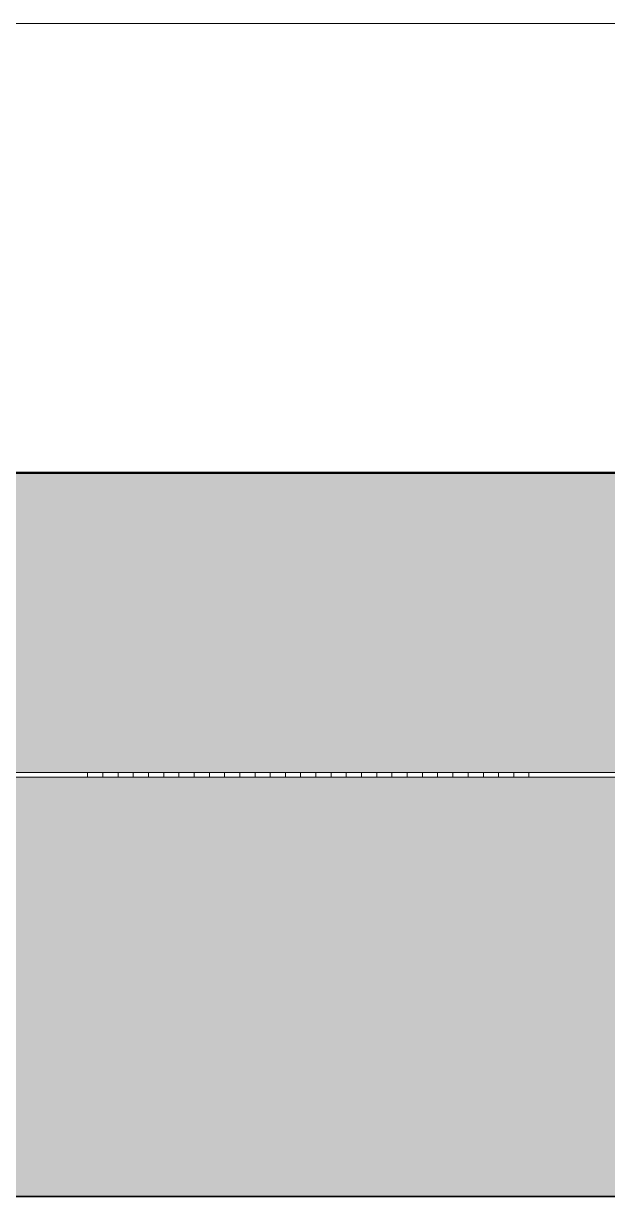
# Model space of a CAD drawing. Header units: millimetres. Extents: x 180139 to 245212, y -4005 to 9345.
# Drawn here: x 220980 to 221369, y -1233 to -450 of the extents above; entities that cross this region are included whole.
import ezdxf

# ---------------------------------------------------------------- set-up
doc = ezdxf.new("R2010")
doc.units = ezdxf.units.MM
for name, pattern in [('IMPORT-DASHDOT', [11.176, 8.128, -1.524, 0, -1.524]), ('IMPORT-DASHED _2_', [9.652, 8.128, -1.524]), ('IMPORT-DĚLICÍ2 _2_', [15.875, 6.35, -3.175, 0, -3.175, 0, -3.175]), ('IMPORT-KAN_dest_PLNA', [31, 7, -6.5, 0, -6.5, 11, 0]), ('IMPORT-KANVBRDO', [20, 7, -6.5, 0, -6.5]), ('IMPORT-PHANTOM2', [14.732, 8.128, -1.524, 1.016, -1.524, 1.016, -1.524]), ('IMPORT-ČÁRKOVANÁ2 _2_', [9.525, 6.35, -3.175])]:
    doc.linetypes.add(name, pattern=pattern)
for name, color, linetype, lineweight, true_color in [('---1 - PBS PNP-1', 1, 'Continuous', 35, 0xff0000), ('---1 - PBS SYMBOLY A TEXT-1', 180, 'IMPORT-ČÁRKOVANÁ2 _2_', 35, 0x3f00ff), ('00_pl_deštová voda oblast', 6, 'Continuous', 25, 0xff00ff), ('00_pL_hranice pozemku', 1, 'Continuous', 35, 0xff0000), ('00_pL_katastr-1', 150, 'Continuous', 35, 0x007fff), ('00_pL_KOTY 1500', 7, 'Continuous', 9, 0x260000), ('00_pL_objekt', 1, 'Continuous', 50, 0xff0000), ('00_pL_přípojka destova kanalizace-1', 7, 'IMPORT-KAN_dest_PLNA', 9, 0x3f7f3f), ('00_pL_přípojka destova kanalizace-2', 7, 'Continuous', 35, 0x3f7f3f), ('212_HK_situace_03_dwg-1', 40, 'Continuous', 9, 0xffbf00), ('hch kanal-3', 6, 'IMPORT-KANVBRDO', 9, 0xff00ff), ('hch koleje-1', 7, 'Continuous', 9, 0x00a5a5), ('hch oploceni-1', 7, 'IMPORT-DĚLICÍ2 _2_', 9, 0x00a5a5), ('hch teren-1', 7, 'Continuous', 9, 0x00a5a5), ('Kóty-1', 3, 'IMPORT-DASHED _2_', 9, 0x00ff00), ('man_ plochy-1', 3, 'IMPORT-DASHED _2_', 9, 0x00ff00), ('Obrys', 2, 'Continuous', 9, 0xffff00), ('Obrys-1', 5, 'Continuous', 9, 0x0000ff), ('Obrys-2', 5, 'IMPORT-DASHDOT', 9, 0x0000ff), ('PDF7_000 ISN KABELY NN', 9, 'Continuous', 9, 0x808080), ('PDF7_000 ISN SDĚL OPTIKA METALIKA CHRÁNIČKA PŘÍVOD', 9, 'Continuous', 9, 0x808080), ('PDF7_0V - Splašky výtlak zaměřeno', 9, 'Continuous', 9, 0x808080), ('PDF7_0V - Voda návrh', 9, 'Continuous', 9, 0x808080), ('PDF7_36', 9, 'Continuous', 9, 0x808080), ('PDF7_GP Hraniční linie', 7, 'Continuous', 9, 0x0052a5), ('PDF7_GP Koleje', 7, 'Continuous', 9, 0x0052a5), ('PDF7_ISS DEŠŤOVÁ KANALIZACE', 9, 'Continuous', 9, 0x808080), ('PDF7_Slezské Předměstí_646971$0$21900', 7, 'Continuous', 9, 0x002600), ('zed-1', 5, 'Continuous', 9, 0x0000ff), ('zed-2', 5, 'IMPORT-DASHDOT', 9, 0x0000ff)]:
    doc.layers.add(name, color=color, linetype=linetype, lineweight=lineweight, true_color=true_color)
for name, color, linetype, lineweight in [('0-1', 7, 'IMPORT-PHANTOM2', 9), ('0-2', 7, 'Continuous', 9), ('00_pL_KOTY', 7, 'Continuous', 9), ('00_pl_rozhrani ploch', 7, 'Continuous', 18), ('2966-1_navrh dispozice stroju-HK_02_dwg-1', 7, 'Continuous', 9), ('2966-1_navrh dispozice stroju-HK_dwg-1', 7, 'Continuous', 9), ('A-FLOR-1', 7, 'Continuous', 35), ('A-FLOR-MCUT', 7, 'Continuous', 9), ('A-FLOR-PATT-1', 7, 'Continuous', 9), ('A-WALL', 7, 'Continuous', 9), ('HK_TEREN_SESAZENI_dwg-1', 7, 'Continuous', 9), ('Kóty', 7, 'Continuous', 9), ('PDF4_Geometry', 7, 'Continuous', 9)]:
    doc.layers.add(name, color=color, linetype=linetype, lineweight=lineweight)
pattern_1 = [(50, (228525.39, 3664.97), (182.1847, -15.9391), [19.05, -209.55]), (355, (228525.39, 3664.97), (-35.2424, 191.0566), [15.24, -167.64]), (100.451, (228540.57, 3663.64), (146.9425, 175.1167), [16.19, -178.09]), (46.184, (228525.39, 3715.77), (271.079, -42.0433), [28.575, -314.325]), (96.636, (228547.98, 3712.26), (237.4025, 247.4272), [24.285, -267.135]), (351.184, (228525.39, 3715.77), (237.4046, 247.425), [22.86, -251.46]), (21, (228550.79, 3703.07), (151.6149, -102.2655), [19.05, -209.55]), (326, (228550.79, 3703.07), (61.8024, 184.1877), [15.24, -167.64]), (71.451, (228563.42, 3694.55), (213.417, 81.9214), [16.19, -178.09]), (37.5, (228525.385, 3664.97), (3.08832, 84.55508), [8.382, -157.226, 8.382, -161.798, -168.275]), (37.5, (228525.385, 3664.97), (3.08832, 84.55508), [-335.788, 8.382, -159.893]), (7.5, (228525.385, 3664.97), (66.81944, 100.18075), [8.382, -88.646, 8.382, -153.416, -64.135]), (7.5, (228525.385, 3664.97), (66.81944, 100.18075), [-258.826, 8.382, -55.753]), (327.5, (228468.74, 3664.97), (135.5905, -5.7289), [8.382, -55.118, 8.382, -189.738, -262.89]), (327.5, (228468.74, 3664.97), (135.5905, -5.7289), [-261.62, 8.382, -254.508]), (317.5, (228443.34, 3664.97), (148.1289, 25.4268), [8.382, -74.168, 8.382, -123.19, -186.69]), (317.5, (228443.34, 3664.97), (148.1289, 25.4268), [-214.122, 8.382, -178.308])]

# ---------------------------------------------------------------- blocks, each defined once
blk = doc.blocks.new('2966-1_navrh dispozice stroju-HK_dwg__X1422-902997-B')
at = {"layer": '0-2'}
for p, q in [((-144067.97, -750), (-144072.78, -750)), ((-144068.78, -750), (-144072.78, -750)), ((-144064.78, -750), (-144072.78, -750)), ((-144068.78, -750), (-144072.78, -750)), ((-144068.78, -750), (-144072.78, -750)), ((-144068.78, -750), (-144072.78, -750)), ((-144068.78, -750), (-144072.78, -750)), ((-144068.78, -750), (-144072.78, -750)), ((-144068.78, -750), (-144072.78, -750)), ((-144068.78, -750), (-144072.78, -750)), ((-144068.78, -750), (-144072.78, -750)), ((-144068.67, -750), (-144072.78, -750)), ((-144064.78, -750), (-144072.77, -750)), ((-144068.78, -750), (-144072.75, -750)), ((-144069.9, -750), (-144072.6, -750)), ((-144068.77, -750), (-144072.01, -750)), ((-144068.6, -750), (-144071.61, -750)), ((-144068.12, -750), (-144071.14, -750)), ((-144065.19, -750), (-144069.15, -750)), ((-144065.8, -750), (-144068.85, -750)), ((-144064.78, -750), (-144068.78, -750)), ((-144064.78, -750), (-144068.78, -750)), ((-144065.42, -750), (-144068.78, -750)), ((-144064.78, -750), (-144068.78, -750)), ((-144064.84, -750), (-144068.23, -750)), ((-144063.48, -750), (-144067.48, -750)), ((-144056.7, -750), (-144064.7, -750)), ((-144060.16, -750), (-144063.17, -750)), ((-144058.43, -750), (-144061.48, -750)), ((-144054.01, -750), (-144058.01, -750)), ((-144052.21, -750), (-144056.21, -750)), ((-144049.52, -750), (-144053.52, -750)), ((-144047.83, -750), (-144051.72, -750)), ((-144041.03, -750), (-144049.03, -750)), ((-144045.7, -750), (-144048.4, -750)), ((-144045.27, -750), (-144048.39, -750)), ((-144042.74, -750), (-144046.32, -750)), ((-144038.25, -750), (-144042.25, -750)), ((-144036.54, -750), (-144040.54, -750)), ((-144033.76, -750), (-144037.76, -750)), ((-144032.05, -750), (-144036.05, -750)), ((-144029.27, -750), (-144033.27, -750)), ((-144027.56, -750), (-144031.56, -750)), ((-144024.78, -750), (-144028.78, -750)), ((-144023.07, -750), (-144027.07, -750)), ((-144020.29, -750), (-144024.29, -750)), ((-144018.58, -750), (-144022.58, -750)), ((-144015.8, -750), (-144019.8, -750)), ((-144014.09, -750), (-144018.09, -750)), ((-144011.31, -750), (-144015.31, -750)), ((-144009.6, -750), (-144013.6, -750)), ((-144006.82, -750), (-144010.82, -750)), ((-144005.11, -750), (-144009.11, -750)), ((-144002.33, -750), (-144006.33, -750)), ((-144000.65, -750), (-144004.62, -750)), ((-143993.84, -750), (-144001.84, -750)), ((-143997.77, -750), (-144000.79, -750)), ((-143998.94, -750), (-144000.21, -750)), ((-143995.64, -750), (-143999, -750)), ((-143991.15, -750), (-143995.15, -750)), ((-143989.35, -750), (-143993.35, -750)), ((-143982.67, -750), (-143990.66, -750)), ((-143985.17, -750), (-143988.86, -750)), ((-143982.99, -750), (-143986.14, -750)), ((-143982.72, -750), (-143986.11, -750)), ((-143979.88, -750), (-143983.7, -750)), ((-143978.17, -750), (-143982.28, -750)), ((-143972.78, -750), (-143980.78, -750)), ((-143976.78, -750), (-143980.78, -750)), ((-143972.78, -750), (-143980.78, -750)), ((-143976.78, -750), (-143980.78, -750)), ((-143976.78, -750), (-143980.67, -750)), ((-143976.78, -750), (-143980.46, -750)), ((-143978.89, -750), (-143980.17, -750)), ((-143972.78, -750), (-143979.39, -750)), ((-143975.62, -750), (-143978.74, -750)), ((-143975, -750), (-143978.16, -750)), ((-143974.44, -750), (-143977.69, -750)), ((-143972.82, -750), (-143976.78, -750)), ((-143973.2, -750), (-143976.78, -750)), ((-143972.78, -750), (-143976.78, -750)), ((-143972.78, -750), (-143976.78, -750)), ((-143972.78, -750), (-143976.78, -750)), ((-143972.78, -750), (-143976.78, -750)), ((-143972.78, -750), (-143976.78, -750)), ((-143972.78, -750), (-143976.78, -750)), ((-143972.78, -750), (-143976.78, -750)), ((-143972.78, -750), (-143976.78, -750)), ((-143972.78, -750), (-143976.78, -750)), ((-143972.96, -750), (-143976.78, -750))]:
    blk.add_line(p, q, dxfattribs=at)
blk = doc.blocks.new('2966-1_navrh dispozice stroju-HK_dwg__X1423-902998-B')
at = {"layer": '0-2'}
for p, q in [((-144068.28, -750), (-144039.48, -750)), ((-144068.28, -750), (-144065.28, -750)), ((-144068.28, -750), (-144065.28, -750)), ((-144068.28, -750), (-144065.28, -750)), ((-144067.91, -750), (-144065.26, -750)), ((-144063.6, -750), (-144061.48, -750)), ((-144059.11, -750), (-144056.99, -750)), ((-144054.62, -750), (-144052.5, -750)), ((-144050.13, -750), (-144048.01, -750)), ((-144045.64, -750), (-144043.52, -750)), ((-144040.61, -750), (-144037.68, -750)), ((-144033.5, -750), (-144030.5, -750)), ((-144031.7, -750), (-144028.7, -750)), ((-144024.52, -750), (-144021.52, -750)), ((-144022.72, -750), (-144019.72, -750)), ((-144015.54, -750), (-144012.54, -750)), ((-144013.74, -750), (-144010.74, -750)), ((-144006.58, -750), (-144003.93, -750)), ((-144004.62, -750), (-143977.41, -750)), ((-144001.38, -750), (-143999.26, -750)), ((-143996.89, -750), (-143994.77, -750)), ((-143992.4, -750), (-143990.28, -750)), ((-143987.91, -750), (-143985.79, -750)), ((-143983.42, -750), (-143981.3, -750)), ((-143980.28, -750), (-143977.34, -750)), ((-143980.28, -750), (-143977.28, -750)), ((-143980.28, -750), (-143977.28, -750)), ((-143980.28, -750), (-143977.28, -750))]:
    blk.add_line(p, q, dxfattribs=at)
blk = doc.blocks.new('2966-1_navrh dispozice stroju-HK_dwg__X1448-903023-B')
at = {"layer": '0-2'}
for p, q in [((-144072.78, -750), (-144066.11, -750)), ((-144072.78, -750), (-144064.78, -750)), ((-144072.78, -750), (-144068.78, -750)), ((-144072.78, -750), (-144068.78, -750)), ((-144072.78, -750), (-144068.78, -750)), ((-144072.78, -750), (-144068.78, -750)), ((-144072.78, -750), (-144068.78, -750)), ((-144072.78, -750), (-144068.78, -750)), ((-144072.78, -750), (-144068.78, -750)), ((-144072.78, -750), (-144068.78, -750)), ((-144072.78, -750), (-144068.78, -750)), ((-144072.78, -750), (-144064.78, -750)), ((-144072.74, -750), (-144068.78, -750)), ((-144072.59, -750), (-144068.78, -750)), ((-144072.34, -750), (-144068.78, -750)), ((-144071.08, -750), (-144067.82, -750)), ((-144070.52, -750), (-144067.36, -750)), ((-144069.89, -750), (-144066.78, -750)), ((-144068.78, -750), (-144065.08, -750)), ((-144068.78, -750), (-144064.78, -750)), ((-144068.78, -750), (-144064.88, -750)), ((-144068.78, -750), (-144064.78, -750)), ((-144067.33, -750), (-144063.11, -750)), ((-144066.52, -750), (-144065.5, -750)), ((-144065.62, -750), (-144061.82, -750)), ((-144062.95, -750), (-144059.39, -750)), ((-144062.83, -750), (-144054.84, -750)), ((-144062.56, -750), (-144059.39, -750)), ((-144060.34, -750), (-144056.64, -750)), ((-144056.15, -750), (-144052.15, -750)), ((-144054.35, -750), (-144050.35, -750)), ((-144051.66, -750), (-144043.66, -750)), ((-144049.86, -750), (-144046.52, -750)), ((-144047.77, -750), (-144044.75, -750)), ((-144046.45, -750), (-144045.43, -750)), ((-144044.85, -750), (-144040.88, -750)), ((-144043.17, -750), (-144039.17, -750)), ((-144040.39, -750), (-144036.39, -750)), ((-144038.68, -750), (-144034.68, -750)), ((-144035.9, -750), (-144031.9, -750)), ((-144034.19, -750), (-144030.19, -750)), ((-144031.41, -750), (-144027.41, -750)), ((-144029.7, -750), (-144025.7, -750)), ((-144026.92, -750), (-144022.92, -750)), ((-144025.21, -750), (-144021.21, -750)), ((-144022.43, -750), (-144018.43, -750)), ((-144020.72, -750), (-144016.72, -750)), ((-144017.94, -750), (-144013.94, -750)), ((-144016.23, -750), (-144012.23, -750)), ((-144013.45, -750), (-144009.45, -750)), ((-144011.74, -750), (-144007.74, -750)), ((-144008.96, -750), (-144004.96, -750)), ((-144007.25, -750), (-144003.25, -750)), ((-144004.47, -750), (-143996.47, -750)), ((-144002.76, -750), (-143999.2, -750)), ((-144000.27, -750), (-143997.16, -750)), ((-143999.77, -750), (-143997.19, -750)), ((-143997.68, -750), (-143993.78, -750)), ((-143995.98, -750), (-143991.98, -750)), ((-143993.29, -750), (-143989.29, -750)), ((-143991.49, -750), (-143987.49, -750)), ((-143988.8, -750), (-143980.8, -750)), ((-143987.08, -750), (-143984.05, -750)), ((-143985.37, -750), (-143982.36, -750)), ((-143982.02, -750), (-143978.02, -750)), ((-143980.78, -750), (-143972.79, -750)), ((-143980.78, -750), (-143976.78, -750)), ((-143980.78, -750), (-143972.78, -750)), ((-143980.78, -750), (-143976.78, -750)), ((-143980.78, -750), (-143976.78, -750)), ((-143980.73, -750), (-143977.16, -750)), ((-143980.31, -750), (-143976.35, -750)), ((-143980.12, -750), (-143976.78, -750)), ((-143979.73, -750), (-143976.7, -750)), ((-143977.53, -750), (-143972.78, -750)), ((-143977.4, -750), (-143974.39, -750)), ((-143977, -750), (-143972.78, -750)), ((-143976.93, -750), (-143973.92, -750)), ((-143976.78, -750), (-143973.52, -750)), ((-143976.78, -750), (-143972.81, -750)), ((-143976.78, -750), (-143972.78, -750)), ((-143976.78, -750), (-143972.78, -750)), ((-143976.78, -750), (-143972.78, -750)), ((-143976.78, -750), (-143972.78, -750)), ((-143976.78, -750), (-143972.78, -750)), ((-143976.78, -750), (-143972.78, -750)), ((-143976.78, -750), (-143972.78, -750)), ((-143976.78, -750), (-143972.78, -750)), ((-143976.78, -750), (-143972.78, -750)), ((-143975.57, -750), (-143972.99, -750))]:
    blk.add_line(p, q, dxfattribs=at)
blk = doc.blocks.new('2966-1_navrh dispozice stroju-HK_dwg__X1449-903024-B')
at = {"layer": '0-2'}
for p, q in [((-144065.03, -750), (-144068.28, -750)), ((-144065.28, -750), (-144068.28, -750)), ((-144065.28, -750), (-144068.28, -750)), ((-144065.28, -750), (-144068.28, -750)), ((-144065.28, -750), (-144068.28, -750)), ((-144065.28, -750), (-144068.28, -750)), ((-144065.28, -750), (-144068.28, -750)), ((-144065.28, -750), (-144068.27, -750)), ((-144041.76, -750), (-144067.85, -750)), ((-144064.6, -750), (-144066.78, -750)), ((-144062.41, -750), (-144064.53, -750)), ((-144060.16, -750), (-144062.29, -750)), ((-144057.92, -750), (-144060.04, -750)), ((-144055.67, -750), (-144057.8, -750)), ((-144053.43, -750), (-144055.55, -750)), ((-144051.18, -750), (-144053.31, -750)), ((-144048.94, -750), (-144051.06, -750)), ((-144046.69, -750), (-144048.82, -750)), ((-144044.45, -750), (-144046.57, -750)), ((-144042.2, -750), (-144044.33, -750)), ((-144039.46, -750), (-144041.98, -750)), ((-144036.85, -750), (-144040.1, -750)), ((-144035.04, -750), (-144038.04, -750)), ((-144032.36, -750), (-144035.36, -750)), ((-144030.55, -750), (-144033.55, -750)), ((-144027.87, -750), (-144030.87, -750)), ((-144026.06, -750), (-144029.06, -750)), ((-144023.38, -750), (-144026.38, -750)), ((-144021.57, -750), (-144024.57, -750)), ((-144018.89, -750), (-144021.89, -750)), ((-144017.08, -750), (-144020.08, -750)), ((-144014.4, -750), (-144017.4, -750)), ((-144012.59, -750), (-144015.59, -750)), ((-144009.91, -750), (-144012.91, -750)), ((-144008.1, -750), (-144011.1, -750)), ((-144005.43, -750), (-144008.42, -750)), ((-143977.28, -750), (-144006.61, -750)), ((-144002.43, -750), (-144004.61, -750)), ((-144000.18, -750), (-144002.31, -750)), ((-143997.94, -750), (-144000.06, -750)), ((-143995.69, -750), (-143997.82, -750)), ((-143993.45, -750), (-143995.57, -750)), ((-143991.2, -750), (-143993.33, -750)), ((-143988.96, -750), (-143991.08, -750)), ((-143986.71, -750), (-143988.84, -750)), ((-143984.47, -750), (-143986.59, -750)), ((-143982.22, -750), (-143984.35, -750)), ((-143979.98, -750), (-143982.1, -750)), ((-143977.84, -750), (-143980.35, -750)), ((-143977.28, -750), (-143980.28, -750)), ((-143977.28, -750), (-143980.28, -750)), ((-143977.28, -750), (-143980.28, -750)), ((-143977.28, -750), (-143980.28, -750)), ((-143977.28, -750), (-143980.28, -750)), ((-143977.28, -750), (-143980.28, -750)), ((-143977.28, -750), (-143980.28, -750))]:
    blk.add_line(p, q, dxfattribs=at)
blk = doc.blocks.new('2966-1_navrh dispozice stroju-HK_dwg-867852-B')
at = {"layer": '0-1'}
for p, q in [((-129808.78, -750), (-145722.78, -750)), ((-145722.78, -750), (-129808.78, -750)), ((-145722.78, -750), (-127638.71, -750))]:
    blk.add_line(p, q, dxfattribs=at)
at = {"layer": '0-2'}
for p, q in [((-144127.78, -750), (-144122.78, -750)), ((-144127.78, -750), (-144122.78, -750)), ((-144112.78, -750), (-144118.28, -750)), ((-144112.78, -750), (-144118.28, -750)), ((-144112.78, -750), (-144118.28, -750)), ((-144112.78, -750), (-144118.28, -750)), ((-144100.78, -750), (-144114.78, -750)), ((-144100.78, -750), (-144114.78, -750)), ((-144092.78, -750), (-144112.78, -750)), ((-144112.78, -750), (-144092.78, -750)), ((-144112.78, -750), (-144092.78, -750)), ((-144092.78, -750), (-144112.78, -750)), ((-144092.78, -750), (-144112.78, -750)), ((-144112.78, -750), (-144092.78, -750)), ((-144112.78, -750), (-144092.78, -750)), ((-144092.78, -750), (-144112.78, -750)), ((-144087.28, -750), (-144092.78, -750)), ((-144087.28, -750), (-144092.78, -750)), ((-144087.28, -750), (-144092.78, -750)), ((-144087.28, -750), (-144092.78, -750)), ((-144068.78, -750), (-144072.78, -750)), ((-144069.58, -750), (-144072.78, -750)), ((-144069.58, -750), (-144072.78, -750)), ((-144069.58, -750), (-144072.78, -750)), ((-144069.58, -750), (-144072.78, -750)), ((-144068.78, -750), (-144072.78, -750)), ((-144068.78, -750), (-144072.78, -750)), ((-144069.58, -750), (-144072.78, -750)), ((-144069.58, -750), (-144072.78, -750)), ((-144069.58, -750), (-144072.78, -750)), ((-144069.58, -750), (-144072.78, -750)), ((-144068.78, -750), (-144072.78, -750)), ((-144068.78, -750), (-144069.58, -750)), ((-144068.78, -750), (-144069.58, -750)), ((-144068.78, -750), (-144069.58, -750)), ((-144068.78, -750), (-144069.58, -750)), ((-144068.78, -750), (-144069.58, -750)), ((-144068.78, -750), (-144069.58, -750)), ((-144068.78, -750), (-144069.58, -750)), ((-144068.78, -750), (-144069.58, -750)), ((-144067.78, -750), (-144068.78, -750)), ((-144067.98, -750), (-144068.78, -750)), ((-144067.98, -750), (-144068.78, -750)), ((-144067.98, -750), (-144068.78, -750)), ((-144067.98, -750), (-144068.78, -750)), ((-144067.78, -750), (-144068.78, -750)), ((-144067.78, -750), (-144068.78, -750)), ((-144067.98, -750), (-144068.78, -750)), ((-144067.98, -750), (-144068.78, -750)), ((-144067.98, -750), (-144068.78, -750)), ((-144067.98, -750), (-144068.78, -750)), ((-144067.78, -750), (-144068.78, -750)), ((-144067.11, -750), (-144068.28, -750)), ((-144067.11, -750), (-144068.28, -750)), ((-144067.11, -750), (-144068.28, -750)), ((-144067.11, -750), (-144068.28, -750)), ((-144064.78, -750), (-144067.98, -750)), ((-144064.78, -750), (-144067.98, -750)), ((-144064.78, -750), (-144067.98, -750)), ((-144064.78, -750), (-144067.98, -750)), ((-144064.78, -750), (-144067.98, -750)), ((-144064.78, -750), (-144067.98, -750)), ((-144064.78, -750), (-144067.98, -750)), ((-144064.78, -750), (-144067.98, -750)), ((-144063.73, -750), (-144067.78, -750)), ((-144067.78, -750), (-144063.73, -750)), ((-144063.73, -750), (-144067.78, -750)), ((-144067.78, -750), (-144063.73, -750)), ((-144067.11, -750), (-144042.8, -750)), ((-144042.8, -750), (-144067.11, -750)), ((-144067.11, -750), (-144042.8, -750)), ((-144042.8, -750), (-144067.11, -750)), ((-144064.11, -750), (-144065.28, -750)), ((-144064.11, -750), (-144065.28, -750)), ((-144064.11, -750), (-144065.28, -750)), ((-144064.11, -750), (-144065.28, -750)), ((-144064.11, -750), (-144041.56, -750)), ((-144041.56, -750), (-144064.11, -750)), ((-144064.11, -750), (-144041.56, -750)), ((-144041.56, -750), (-144064.11, -750)), ((-144062.75, -750), (-144063.73, -750)), ((-144062.75, -750), (-144063.73, -750)), ((-144062.75, -750), (-144063.73, -750)), ((-144062.75, -750), (-144063.73, -750)), ((-144059.06, -750), (-144062.98, -750)), ((-144059.06, -750), (-144062.98, -750)), ((-144059.06, -750), (-144062.98, -750)), ((-144059.06, -750), (-144062.98, -750)), ((-144058.83, -750), (-144062.75, -750)), ((-144058.83, -750), (-144062.75, -750)), ((-144058.83, -750), (-144062.75, -750)), ((-144058.83, -750), (-144062.75, -750)), ((-144058.08, -750), (-144059.06, -750)), ((-144058.08, -750), (-144059.06, -750)), ((-144058.08, -750), (-144059.06, -750)), ((-144058.08, -750), (-144059.06, -750)), ((-144048.73, -750), (-144058.83, -750)), ((-144058.83, -750), (-144048.73, -750)), ((-144048.73, -750), (-144058.83, -750)), ((-144058.83, -750), (-144048.73, -750)), ((-144049.48, -750), (-144058.08, -750)), ((-144058.08, -750), (-144049.48, -750)), ((-144049.48, -750), (-144058.08, -750)), ((-144058.08, -750), (-144049.48, -750)), ((-144048.5, -750), (-144049.48, -750)), ((-144048.5, -750), (-144049.48, -750)), ((-144048.5, -750), (-144049.48, -750)), ((-144048.5, -750), (-144049.48, -750)), ((-144044.81, -750), (-144048.73, -750)), ((-144044.81, -750), (-144048.73, -750)), ((-144044.81, -750), (-144048.73, -750)), ((-144044.81, -750), (-144048.73, -750)), ((-144044.58, -750), (-144048.5, -750)), ((-144044.58, -750), (-144048.5, -750)), ((-144044.58, -750), (-144048.5, -750)), ((-144044.58, -750), (-144048.5, -750)), ((-144043.83, -750), (-144044.81, -750)), ((-144043.83, -750), (-144044.81, -750)), ((-144043.83, -750), (-144044.81, -750)), ((-144043.83, -750), (-144044.81, -750)), ((-144001.73, -750), (-144043.83, -750)), ((-144043.83, -750), (-144001.73, -750)), ((-144001.73, -750), (-144043.83, -750)), ((-144043.83, -750), (-144001.73, -750)), ((-144039.97, -750), (-144042.8, -750)), ((-144039.97, -750), (-144042.8, -750)), ((-144039.97, -750), (-144042.8, -750)), ((-144039.97, -750), (-144042.8, -750)), ((-144038.73, -750), (-144041.56, -750)), ((-144038.73, -750), (-144041.56, -750)), ((-144038.73, -750), (-144041.56, -750)), ((-144038.73, -750), (-144041.56, -750)), ((-144039.97, -750), (-144005.59, -750)), ((-144005.59, -750), (-144039.97, -750)), ((-144039.97, -750), (-144005.59, -750)), ((-144005.59, -750), (-144039.97, -750)), ((-144038.73, -750), (-144006.83, -750)), ((-144006.83, -750), (-144038.73, -750)), ((-144038.73, -750), (-144006.83, -750)), ((-144006.83, -750), (-144038.73, -750)), ((-144015.78, -750), (-144029.78, -750)), ((-144015.78, -750), (-144029.78, -750)), ((-144004, -750), (-144006.83, -750)), ((-144004, -750), (-144006.83, -750)), ((-144004, -750), (-144006.83, -750)), ((-144004, -750), (-144006.83, -750)), ((-144002.76, -750), (-144005.59, -750)), ((-144002.76, -750), (-144005.59, -750)), ((-144002.76, -750), (-144005.59, -750)), ((-144002.76, -750), (-144005.59, -750)), ((-144004, -750), (-143981.45, -750)), ((-143981.45, -750), (-144004, -750)), ((-144004, -750), (-143981.45, -750)), ((-143981.45, -750), (-144004, -750)), ((-144002.76, -750), (-143978.45, -750)), ((-143978.45, -750), (-144002.76, -750)), ((-144002.76, -750), (-143978.45, -750)), ((-143978.45, -750), (-144002.76, -750)), ((-144000.75, -750), (-144001.73, -750)), ((-144000.75, -750), (-144001.73, -750)), ((-144000.75, -750), (-144001.73, -750)), ((-144000.75, -750), (-144001.73, -750)), ((-143997.06, -750), (-144000.98, -750)), ((-143997.06, -750), (-144000.98, -750)), ((-143997.06, -750), (-144000.98, -750)), ((-143997.06, -750), (-144000.98, -750)), ((-143996.83, -750), (-144000.75, -750)), ((-143996.83, -750), (-144000.75, -750)), ((-143996.83, -750), (-144000.75, -750)), ((-143996.83, -750), (-144000.75, -750)), ((-143996.08, -750), (-143997.06, -750)), ((-143996.08, -750), (-143997.06, -750)), ((-143996.08, -750), (-143997.06, -750)), ((-143996.08, -750), (-143997.06, -750)), ((-143986.73, -750), (-143996.83, -750)), ((-143996.83, -750), (-143986.73, -750)), ((-143986.73, -750), (-143996.83, -750)), ((-143996.83, -750), (-143986.73, -750)), ((-143987.48, -750), (-143996.08, -750)), ((-143996.08, -750), (-143987.48, -750)), ((-143987.48, -750), (-143996.08, -750)), ((-143996.08, -750), (-143987.48, -750)), ((-143986.5, -750), (-143987.48, -750)), ((-143986.5, -750), (-143987.48, -750)), ((-143986.5, -750), (-143987.48, -750)), ((-143986.5, -750), (-143987.48, -750)), ((-143982.81, -750), (-143986.73, -750)), ((-143982.81, -750), (-143986.73, -750)), ((-143982.81, -750), (-143986.73, -750)), ((-143982.81, -750), (-143986.73, -750)), ((-143982.58, -750), (-143986.5, -750)), ((-143982.58, -750), (-143986.5, -750)), ((-143982.58, -750), (-143986.5, -750)), ((-143982.58, -750), (-143986.5, -750)), ((-143981.83, -750), (-143982.81, -750)), ((-143981.83, -750), (-143982.81, -750)), ((-143981.83, -750), (-143982.81, -750)), ((-143981.83, -750), (-143982.81, -750)), ((-143977.78, -750), (-143981.83, -750)), ((-143981.83, -750), (-143977.78, -750)), ((-143977.78, -750), (-143981.83, -750)), ((-143981.83, -750), (-143977.78, -750)), ((-143980.28, -750), (-143981.45, -750)), ((-143980.28, -750), (-143981.45, -750)), ((-143980.28, -750), (-143981.45, -750)), ((-143980.28, -750), (-143981.45, -750)), ((-143977.58, -750), (-143980.78, -750)), ((-143977.58, -750), (-143980.78, -750)), ((-143977.58, -750), (-143980.78, -750)), ((-143977.58, -750), (-143980.78, -750)), ((-143977.58, -750), (-143980.78, -750)), ((-143977.58, -750), (-143980.78, -750)), ((-143977.58, -750), (-143980.78, -750)), ((-143977.58, -750), (-143980.78, -750)), ((-143977.28, -750), (-143978.45, -750)), ((-143977.28, -750), (-143978.45, -750)), ((-143977.28, -750), (-143978.45, -750)), ((-143977.28, -750), (-143978.45, -750)), ((-143976.78, -750), (-143977.78, -750)), ((-143976.78, -750), (-143977.78, -750)), ((-143976.78, -750), (-143977.78, -750)), ((-143976.78, -750), (-143977.78, -750)), ((-143976.78, -750), (-143977.58, -750)), ((-143976.78, -750), (-143977.58, -750)), ((-143976.78, -750), (-143977.58, -750)), ((-143976.78, -750), (-143977.58, -750)), ((-143976.78, -750), (-143977.58, -750)), ((-143976.78, -750), (-143977.58, -750)), ((-143976.78, -750), (-143977.58, -750)), ((-143976.78, -750), (-143977.58, -750)), ((-143972.78, -750), (-143976.78, -750)), ((-143972.78, -750), (-143976.78, -750)), ((-143975.98, -750), (-143976.78, -750)), ((-143975.98, -750), (-143976.78, -750)), ((-143975.98, -750), (-143976.78, -750)), ((-143975.98, -750), (-143976.78, -750)), ((-143972.78, -750), (-143976.78, -750)), ((-143972.78, -750), (-143976.78, -750)), ((-143975.98, -750), (-143976.78, -750)), ((-143975.98, -750), (-143976.78, -750)), ((-143975.98, -750), (-143976.78, -750)), ((-143975.98, -750), (-143976.78, -750)), ((-143972.78, -750), (-143975.98, -750)), ((-143972.78, -750), (-143975.98, -750)), ((-143972.78, -750), (-143975.98, -750)), ((-143972.78, -750), (-143975.98, -750)), ((-143972.78, -750), (-143975.98, -750)), ((-143972.78, -750), (-143975.98, -750)), ((-143972.78, -750), (-143975.98, -750)), ((-143972.78, -750), (-143975.98, -750)), ((-143952.78, -750), (-143958.28, -750)), ((-143952.78, -750), (-143958.28, -750)), ((-143952.78, -750), (-143958.28, -750)), ((-143952.78, -750), (-143958.28, -750)), ((-143932.78, -750), (-143952.78, -750)), ((-143932.78, -750), (-143952.78, -750)), ((-143952.78, -750), (-143932.78, -750)), ((-143952.78, -750), (-143932.78, -750)), ((-143932.78, -750), (-143952.78, -750)), ((-143932.78, -750), (-143952.78, -750)), ((-143952.78, -750), (-143932.78, -750)), ((-143952.78, -750), (-143932.78, -750)), ((-143930.78, -750), (-143944.78, -750)), ((-143930.78, -750), (-143944.78, -750)), ((-143927.28, -750), (-143932.78, -750)), ((-143927.28, -750), (-143932.78, -750)), ((-143927.28, -750), (-143932.78, -750)), ((-143927.28, -750), (-143932.78, -750))]:
    blk.add_line(p, q, dxfattribs=at)
at = {"layer": '0-2', "flags": 128}
for points in [[(-143917.78, -750), (-143922.78, -750), (-143976.78, -750), (-143982.58, -750), (-144000.98, -750), (-144044.58, -750), (-144062.98, -750), (-144068.78, -750), (-144122.78, -750), (-144127.78, -750)], [(-143917.78, -750), (-143922.78, -750), (-143976.78, -750), (-143982.58, -750), (-144000.98, -750), (-144044.58, -750), (-144062.98, -750), (-144068.78, -750), (-144122.78, -750), (-144127.78, -750)], [(-144122.78, -750), (-144068.78, -750), (-144062.98, -750), (-144044.58, -750), (-144000.98, -750), (-143982.58, -750), (-143976.78, -750), (-143922.78, -750), (-143917.78, -750)], [(-144122.78, -750), (-144068.78, -750), (-144062.98, -750), (-144044.58, -750), (-144000.98, -750), (-143982.58, -750), (-143976.78, -750), (-143922.78, -750), (-143917.78, -750)]]:
    blk.add_lwpolyline(points, dxfattribs=at)
at = {"layer": 'Kóty'}
blk.add_line((-152256.78, -750), (-126616.78, -750), dxfattribs=at)
at = {"layer": 'Kóty-1'}
blk.add_line((-126541.78, -750), (-149316.78, -750), dxfattribs=at)
at = {"layer": 'Obrys'}
blk.add_line((-123038.47, -750), (-155569.64, -750), dxfattribs=at)
at = {"layer": 'Obrys-1'}
blk.add_line((-152831.78, -750), (-126041.78, -750), dxfattribs=at)
at = {"layer": 'Obrys-1', "flags": 128}
blk.add_lwpolyline([(-126041.78, -750), (-125441.78, -750), (-126041.78, -750), (-152831.78, -750)], dxfattribs=at)
at = {"layer": 'Obrys-2'}
blk.add_line((-153831.78, -750), (-125041.78, -750), dxfattribs=at)
for name in ['2966-1_navrh dispozice stroju-HK_dwg__X1422-902997-B', '2966-1_navrh dispozice stroju-HK_dwg__X1448-903023-B', '2966-1_navrh dispozice stroju-HK_dwg__X1423-902998-B', '2966-1_navrh dispozice stroju-HK_dwg__X1449-903024-B']:
    blk.add_blockref(name, (0, 0))
blk = doc.blocks.new('2966-1_navrh dispozice stroju-HK_02_dwg_SE3017-903377-B')
at = {"layer": '0-2'}
blk.add_line((-145313.46, -750), (-142502.78, -750), dxfattribs=at)
blk = doc.blocks.new('2966-1_navrh dispozice stroju-HK_02_dwg_SE3018-903378-B')
at = {"layer": '0-2'}
blk.add_line((-144222.78, -750), (-142502.78, -750), dxfattribs=at)
blk = doc.blocks.new('2966-1_navrh dispozice stroju-HK_02_dwg_SE3019-903379-B')
at = {"layer": '0-2'}
for p, q in [((-144222.78, -750), (-144000.78, -750)), ((-143786.78, -750), (-143764.78, -750))]:
    blk.add_line(p, q, dxfattribs=at)
blk = doc.blocks.new('2966-1_navrh dispozice stroju-HK_02_dwg_SE3020-903380-B')
at = {"layer": '0-2'}
for p, q in [((-145233.46, -750), (-144000.78, -750)), ((-143784.28, -750), (-143764.78, -750))]:
    blk.add_line(p, q, dxfattribs=at)
blk = doc.blocks.new('2966-1_navrh dispozice stroju-HK_02_dwg_SE3022-903382-B')
at = {"layer": '0-2'}
blk.add_line((-145323.46, -750), (-142502.78, -750), dxfattribs=at)
blk = doc.blocks.new('2966-1_navrh dispozice stroju-HK_02_dwg_SE3016-903383-B')
for name in ['2966-1_navrh dispozice stroju-HK_02_dwg_SE3017-903377-B', '2966-1_navrh dispozice stroju-HK_02_dwg_SE3018-903378-B', '2966-1_navrh dispozice stroju-HK_02_dwg_SE3019-903379-B', '2966-1_navrh dispozice stroju-HK_02_dwg_SE3020-903380-B', '2966-1_navrh dispozice stroju-HK_02_dwg_SE3022-903382-B']:
    blk.add_blockref(name, (0, 0))
blk = doc.blocks.new('2966-1_navrh dispozice stroju-HK_02_dwg_SE2653-903584-B')
at = {"layer": '0-2'}
for p, q in [((-144152.78, -750), (-144277.78, -750)), ((-143497.78, -750), (-144152.78, -750)), ((-143497.78, -750), (-144152.78, -750))]:
    blk.add_line(p, q, dxfattribs=at)
at = {"layer": '0-2', "flags": 128}
blk.add_lwpolyline([(-144695.2, -750), (-144277.78, -750), (-144152.78, -750)], dxfattribs=at)
blk = doc.blocks.new('2966-1_navrh dispozice stroju-HK_02_dwg_SE1826-903921-B')
at = {"layer": '0-2'}
for p, q in [((-143809.78, -750), (-143820.98, -750)), ((-143820.98, -750), (-143809.78, -750)), ((-143820.98, -750), (-143810.78, -750)), ((-143809.78, -750), (-143810.78, -750)), ((-143803.9, -750), (-143809.78, -750)), ((-143809.01, -750), (-143809.78, -750)), ((-143809.78, -750), (-143803.9, -750)), ((-143804.48, -750), (-143792.89, -750)), ((-143792.66, -750), (-143792.89, -750)), ((-143792.66, -750), (-143786.78, -750)), ((-143786.78, -750), (-143784.28, -750))]:
    blk.add_line(p, q, dxfattribs=at)
blk.add_open_spline([(-143809.01, -750), (-143808.05, -750), (-143806.45, -750), (-143804.85, -750), (-143803.9, -750)], degree=2, knots=[0, 0, 0, 0.375, 0.625, 1, 1, 1], dxfattribs=at)
blk = doc.blocks.new('2966-1_navrh dispozice stroju-HK_02_dwg__POLYLINE_1_-903922-B')
at = {"layer": '0-2', "flags": 128}
blk.add_lwpolyline([(-143925.57, -750), (-143925.48, -750), (-143925.49, -750)], dxfattribs=at)
blk = doc.blocks.new('2966-1_navrh dispozice stroju-HK_02_dwg_SE1825-903923-B')
at = {"layer": '0-2'}
for p, q in [((-143929.28, -750), (-143824.03, -750)), ((-143824.03, -750), (-143929.28, -750)), ((-143929.28, -750), (-143824.03, -750)), ((-143926.28, -750), (-143929.28, -750)), ((-143822.28, -750), (-143824.03, -750)), ((-143822.28, -750), (-143821.28, -750)), ((-143821.86, -750), (-143821.28, -750)), ((-143821.28, -750), (-143820.98, -750))]:
    blk.add_line(p, q, dxfattribs=at)
at = {"layer": '0-2', "flags": 128}
for points in [[(-143822.83, -750), (-143822.28, -750), (-143821.39, -750), (-143823.28, -750), (-143833.78, -750), (-143919.78, -750), (-143929.28, -750)], [(-143821.28, -750), (-143823.28, -750), (-143833.78, -750), (-143919.78, -750), (-143929.28, -750)], [(-143822.51, -750), (-143822.28, -750), (-143821.59, -750), (-143823.28, -750), (-143833.78, -750), (-143919.78, -750), (-143929.28, -750)], [(-143929.28, -750), (-143919.78, -750), (-143833.78, -750), (-143823.28, -750), (-143821.28, -750)], [(-143929.28, -750), (-143919.78, -750), (-143833.78, -750), (-143823.28, -750), (-143821.39, -750), (-143822.28, -750), (-143824.03, -750), (-143929.28, -750)], [(-143929.28, -750), (-143824.03, -750), (-143822.28, -750), (-143821.65, -750), (-143823.28, -750), (-143833.78, -750), (-143919.78, -750), (-143929.28, -750)], [(-143823.28, -750), (-143833.78, -750), (-143919.78, -750), (-143929.28, -750)], [(-143929.28, -750), (-143925.57, -750), (-143926.28, -750)], [(-143929.28, -750), (-143926.28, -750), (-143925.49, -750), (-143929.28, -750)], [(-143929.28, -750), (-143911.24, -750), (-143911.28, -750), (-143929.28, -750)], [(-143911.18, -750), (-143911.24, -750), (-143842.32, -750), (-143842.28, -750), (-143821.28, -750)], [(-143842.38, -750), (-143842.32, -750), (-143821.28, -750)], [(-143821.28, -750), (-143822.28, -750), (-143824.03, -750)], [(-143822.28, -750), (-143821.46, -750), (-143823.28, -750)]]:
    blk.add_lwpolyline(points, dxfattribs=at)
at = {"layer": '0-2'}
for points, degree, knots in [([(-143824.03, -750), (-143823.7, -750), (-143823.15, -750), (-143822.61, -750), (-143822.28, -750)], 2, [0, 0, 0, 0.375, 0.625, 1, 1, 1]), ([(-143821.65, -750), (-143821.61, -750), (-143821.52, -750), (-143821.44, -750), (-143821.39, -750)], 3, [0, 0, 0, 0, 0.5, 1, 1, 1, 1])]:
    blk.add_open_spline(points, degree=degree, knots=knots, dxfattribs=at)
blk.add_open_spline([(-143821.46, -750), (-143821.43, -750), (-143821.37, -750), (-143821.31, -750), (-143821.28, -750)], degree=3, dxfattribs=at)
blk.add_blockref('2966-1_navrh dispozice stroju-HK_02_dwg__POLYLINE_1_-903922-B', (0, 0))
blk = doc.blocks.new('2966-1_navrh dispozice stroju-HK_02_dwg_SE1822-903926-B')
at = {"layer": '0-2'}
for p, q in [((-143998.03, -750), (-144000.78, -750)), ((-143997.66, -750), (-143998.03, -750)), ((-143982.78, -750), (-143997.66, -750)), ((-143982.78, -750), (-143929.28, -750))]:
    blk.add_line(p, q, dxfattribs=at)
blk = doc.blocks.new('2966-1_navrh dispozice stroju-HK_02_dwg_SE1821-903927-B')
at = {"layer": '0-2'}
for p, q in [((-143933.28, -750), (-143941.28, -750)), ((-143941.28, -750), (-143933.28, -750))]:
    blk.add_line(p, q, dxfattribs=at)
blk = doc.blocks.new('2966-1_navrh dispozice stroju-HK_02_dwg_SE707-904277-B')
at = {"layer": '0-2'}
blk.add_line((-143711.78, -750), (-145230.46, -750), dxfattribs=at)
blk = doc.blocks.new('2966-1_navrh dispozice stroju-HK_02_dwg_SE704-904278-B')
blk.add_blockref('2966-1_navrh dispozice stroju-HK_02_dwg_SE707-904277-B', (0, 0))
blk = doc.blocks.new('2966-1_navrh dispozice stroju-HK_02_dwg-876232-B')
at = {"layer": 'Kóty'}
blk.add_line((-152266.78, -750), (-126626.78, -750), dxfattribs=at)
at = {"layer": 'man_ plochy-1'}
blk.add_line((-126551.78, -750), (-149326.78, -750), dxfattribs=at)
at = {"layer": 'zed-1'}
for p, q in [((-126051.78, -750), (-152841.78, -750)), ((-152841.78, -750), (-126051.78, -750))]:
    blk.add_line(p, q, dxfattribs=at)
at = {"layer": 'zed-2'}
blk.add_line((-153841.78, -750), (-125051.78, -750), dxfattribs=at)
for name in ['2966-1_navrh dispozice stroju-HK_02_dwg_SE704-904278-B', '2966-1_navrh dispozice stroju-HK_02_dwg_SE3016-903383-B', '2966-1_navrh dispozice stroju-HK_02_dwg_SE2653-903584-B', '2966-1_navrh dispozice stroju-HK_02_dwg_SE1822-903926-B', '2966-1_navrh dispozice stroju-HK_02_dwg_SE1821-903927-B', '2966-1_navrh dispozice stroju-HK_02_dwg_SE1825-903923-B', '2966-1_navrh dispozice stroju-HK_02_dwg_SE1826-903921-B']:
    blk.add_blockref(name, (0, 0))
blk = doc.blocks.new('212_HK_situace_03_dwg-886969-B')
at = {"layer": '---1 - PBS PNP-1'}
blk.add_line((-153299.42, -750), (-125331.86, -750), dxfattribs=at)
at = {"layer": '---1 - PBS SYMBOLY A TEXT-1'}
blk.add_line((-122874.45, -750), (-155844.12, -750), dxfattribs=at)
at = {"layer": '00_pl_deštová voda oblast', "flags": 128}
for points in [[(-122874.45, -750), (-153988.36, -750), (-153798.08, -750), (-125607.82, -750), (-125609.63, -750)], [(-122874.45, -750), (-153792.76, -750), (-153786.8, -750), (-125607.98, -750), (-122874.45, -750)]]:
    blk.add_lwpolyline(points, dxfattribs=at)
at = {"layer": '00_pL_hranice pozemku'}
blk.add_line((-155844.12, -750), (-122874.45, -750), dxfattribs=at)
at = {"layer": '00_pL_katastr-1'}
blk.add_line((-122874.45, -750), (-155844.12, -750), dxfattribs=at)
blk.add_line((-122874.45, -750), (-155844.12, -750), dxfattribs=at)
at = {"layer": '00_pL_katastr-1', "flags": 128}
for points in [[(-130253.86, -750), (-130379.24, -750), (-130342.98, -750), (-130477.09, -750), (-130703.86, -750), (-155844.12, -750)], [(-122874.45, -750), (-130253.86, -750), (-137868.1, -750), (-155844.12, -750)], [(-122874.45, -750), (-123407.52, -750), (-152221.97, -750), (-152334.06, -750), (-152413.57, -750), (-155844.12, -750)], [(-155844.12, -750), (-151862.26, -750), (-136072.44, -750), (-129279.66, -750), (-122874.45, -750)], [(-155844.12, -750), (-149369.87, -750), (-135526.29, -750), (-123456.12, -750), (-123447.22, -750), (-123447.34, -750), (-155844.12, -750)], [(-155844.12, -750), (-133313.56, -750), (-122874.45, -750)], [(-130550.43, -750), (-137002.82, -750), (-141320.39, -750), (-155844.12, -750)], [(-155844.12, -750), (-154860.91, -750), (-155242.36, -750), (-154210.49, -750), (-154034.41, -750), (-138361.7, -750), (-129879.99, -750), (-145451.81, -750), (-149019.16, -750), (-155844.12, -750)], [(-122874.45, -750), (-155283.74, -750), (-155373.26, -750), (-155844.12, -750)]]:
    blk.add_lwpolyline(points, dxfattribs=at)
at = {"layer": '00_pL_KOTY'}
blk.add_line((-133185.72, -750), (-144585.63, -750), dxfattribs=at)
at = {"layer": '00_pL_KOTY', "flags": 128}
for points in [[(-153564.06, -750), (-153559.47, -750), (-125588.51, -750), (-125593.1, -750)], [(-133188.44, -750), (-144588.35, -750), (-144585.63, -750), (-144583.68, -750)]]:
    blk.add_lwpolyline(points, dxfattribs=at)
at = {"layer": '00_pL_KOTY 1500', "flags": 128}
blk.add_lwpolyline([(-153584.88, -750), (-153579.25, -750), (-125599.24, -750), (-125604.86, -750)], dxfattribs=at)
at = {"layer": '00_pL_objekt', "flags": 128}
blk.add_lwpolyline([(-125437.91, -750), (-153588.19, -750), (-153589.91, -750)], dxfattribs=at)
at = {"layer": '00_pL_přípojka destova kanalizace-1', "flags": 128}
blk.add_lwpolyline([(-141775.05, -750), (-147147.11, -750), (-146783.71, -750), (-141090.8, -750)], dxfattribs=at)
at = {"layer": '00_pL_přípojka destova kanalizace-2', "flags": 128}
blk.add_lwpolyline([(-126335.12, -750), (-127334.8, -750), (-154796.18, -750)], dxfattribs=at)
at = {"layer": '00_pl_rozhrani ploch'}
for p, q in [((-122874.45, -750), (-155844.12, -750)), ((-155844.12, -750), (-122874.45, -750)), ((-122874.45, -750), (-155844.12, -750)), ((-153592.67, -750), (-125276.83, -750)), ((-153584.59, -750), (-124891.31, -750))]:
    blk.add_line(p, q, dxfattribs=at)
at = {"layer": 'PDF4_Geometry'}
blk.add_line((-122874.45, -750), (-155844.12, -750), dxfattribs=at)
blk.add_line((-122874.45, -750), (-155844.12, -750), dxfattribs=at)
at = {"layer": 'PDF4_Geometry', "flags": 128}
for points in [[(-130467.87, -750), (-130593.26, -750), (-130556.99, -750), (-130691.1, -750), (-130917.88, -750), (-155844.12, -750)], [(-122874.45, -750), (-130467.87, -750), (-138082.12, -750), (-155844.12, -750)], [(-122874.45, -750), (-123621.53, -750), (-152435.98, -750), (-152548.07, -750), (-152627.58, -750), (-155844.12, -750)], [(-155844.12, -750), (-152076.27, -750), (-136286.45, -750), (-129493.67, -750), (-122874.45, -750)], [(-155844.12, -750), (-149583.89, -750), (-135740.31, -750), (-123670.14, -750), (-123661.23, -750), (-123661.36, -750), (-155844.12, -750)], [(-155844.12, -750), (-133527.58, -750), (-122874.45, -750)], [(-155844.12, -750), (-150991.36, -750), (-154248.42, -750), (-138575.71, -750), (-130094, -750), (-145665.82, -750), (-149233.18, -750), (-155844.12, -750)], [(-122874.45, -750), (-155497.75, -750), (-155587.27, -750), (-155844.12, -750)]]:
    blk.add_lwpolyline(points, dxfattribs=at)
at = {"layer": 'PDF7_000 ISN KABELY NN'}
blk.add_line((-143971.27, -750), (-144037.78, -750), dxfattribs=at)
at = {"layer": 'PDF7_000 ISN KABELY NN', "flags": 128}
blk.add_lwpolyline([(-144037.71, -750), (-143971.27, -750), (-144303.6, -750), (-144569.5, -750), (-144569.46, -750), (-144702.39, -750)], dxfattribs=at)
at = {"layer": 'PDF7_000 ISN SDĚL OPTIKA METALIKA CHRÁNIČKA PŘÍVOD'}
blk.add_line((-143900.7, -750), (-144257.37, -750), dxfattribs=at)
at = {"layer": 'PDF7_0V - Splašky výtlak zaměřeno', "flags": 128}
for points in [[(-143306.95, -750), (-144104.54, -750), (-144702.73, -750)], [(-144038.01, -750), (-143772.21, -750), (-144038.16, -750)]]:
    blk.add_lwpolyline(points, dxfattribs=at)
at = {"layer": 'PDF7_0V - Voda návrh'}
blk.add_line((-143572.69, -750), (-143838.55, -750), dxfattribs=at)
at = {"layer": 'PDF7_36', "flags": 128}
blk.add_lwpolyline([(-144440.6, -750), (-143576.82, -750)], close=True, dxfattribs=at)
at = {"layer": 'PDF7_GP Hraniční linie', "flags": 128}
for points in [[(-122874.45, -750), (-133337.18, -750), (-145367.45, -750), (-149887.13, -750), (-155844.12, -750)], [(-155844.12, -750), (-150620.51, -750), (-133073.59, -750), (-122874.45, -750)]]:
    blk.add_lwpolyline(points, dxfattribs=at)
at = {"layer": 'PDF7_GP Koleje'}
blk.add_line((-122874.32, -750), (-155844.02, -750), dxfattribs=at)
at = {"layer": 'PDF7_GP Koleje', "flags": 128}
for points in [[(-122874.45, -750), (-138847.76, -750), (-154733.04, -750), (-155844.12, -750)], [(-155844.12, -750), (-154800, -750), (-138914.72, -750), (-122874.45, -750)], [(-155844.12, -750), (-152342.72, -750), (-138983.13, -750), (-122874.45, -750)]]:
    blk.add_lwpolyline(points, dxfattribs=at)
at = {"layer": 'PDF7_ISS DEŠŤOVÁ KANALIZACE'}
blk.add_line((-143620.76, -750), (-143916.98, -750), dxfattribs=at)
at = {"layer": 'PDF7_ISS DEŠŤOVÁ KANALIZACE', "flags": 128}
for points in [[(-144372.74, -750), (-144040.56, -750), (-143774.78, -750)], [(-143774.72, -750), (-143974.12, -750), (-144040.65, -750)]]:
    blk.add_lwpolyline(points, dxfattribs=at)
at = {"layer": 'PDF7_Slezské Předměstí_646971$0$21900', "flags": 128}
for points in [[(-122874.45, -750), (-130533.33, -750), (-136980.49, -750), (-141300.76, -750), (-155844.12, -750)], [(-155844.12, -750), (-130661.98, -750), (-130444.91, -750)]]:
    blk.add_lwpolyline(points, dxfattribs=at)
blk = doc.blocks.new('HK_TEREN_SESAZENI_dwg_fgvzhj-918100-B')
at = {"layer": 'hch kanal-3'}
blk.add_line((-122874.45, -750), (-155844.12, -750), dxfattribs=at)
at = {"layer": 'hch koleje-1', "flags": 128}
for points in [[(-122874.45, -750), (-138286.56, -750), (-155844.12, -750)], [(-122874.45, -750), (-137053.06, -750), (-155844.12, -750)], [(-155844.12, -750), (-137925.58, -750), (-122874.45, -750)], [(-122874.45, -750), (-137342.42, -750), (-155844.12, -750)]]:
    blk.add_lwpolyline(points, dxfattribs=at)
at = {"layer": 'hch oploceni-1'}
blk.add_line((-122874.45, -750), (-155844.12, -750), dxfattribs=at)
at = {"layer": 'hch teren-1'}
blk.add_line((-122874.45, -750), (-155844.12, -750), dxfattribs=at)
at = {"layer": 'hch teren-1', "flags": 128}
blk.add_lwpolyline([(-155844.12, -750), (-134345.06, -750), (-131327.96, -750)], dxfattribs=at)
blk = doc.blocks.new('HK_TEREN_SESAZENI_dwg-918098-B')
blk.add_blockref('HK_TEREN_SESAZENI_dwg_fgvzhj-918100-B', (0, 0))

msp = doc.modelspace()

# ---------------------------------------------------------------- hatches: boundary and pattern name
at = {"layer": 'A-FLOR-PATT-1'}
h = msp.add_hatch(dxfattribs=at)
h.set_pattern_fill('FP_13', color=256, angle=-135, style=0, pattern_type=2)
h.set_pattern_definition([(225, (225761.15, -750), (176.7767, -176.7767), []), (225, (225584.15, -750), (176.7767, -176.7767), [100, -50, 10, -50])])
h.paths.add_polyline_path([(212209.97, -950), (239312.33, -950), (239312.33, -750), (212209.97, -750), (212209.97, -908.74)])
h = msp.add_hatch(dxfattribs=at)
h.set_pattern_fill('FP_14', color=256, angle=-90, style=0, pattern_type=2)
h.set_pattern_definition([(270, (224831.5, -750), (1270, 8e-14), []), (270, (224841.7, -750), (1270, 8e-14), []), (270, (224851.8, -750), (1270, 8e-14), []), (270, (224862, -750), (1270, 8e-14), []), (270, (224872.1, -750), (1270, 8e-14), []), (270, (224882.3, -750), (1270, 8e-14), []), (270, (224892.5, -750), (1270, 8e-14), []), (270, (224902.6, -750), (1270, 8e-14), []), (270, (224912.8, -750), (1270, 8e-14), []), (270, (224923, -750), (1270, 8e-14), []), (270, (224933.1, -750), (1270, 8e-14), []), (270, (224943.3, -750), (1270, 8e-14), []), (270, (224953.4, -750), (1270, 8e-14), []), (270, (224963.6, -750), (1270, 8e-14), []), (270, (224973.7, -750), (1270, 8e-14), []), (270, (224983.9, -750), (1270, 8e-14), []), (270, (224994.1, -750), (1270, 8e-14), []), (270, (225004.2, -750), (1270, 8e-14), []), (270, (225014.4, -750), (1270, 8e-14), []), (270, (225024.5, -750), (1270, 8e-14), []), (270, (225034.7, -750), (1270, 8e-14), []), (270, (225044.9, -750), (1270, 8e-14), []), (270, (225055, -750), (1270, 8e-14), []), (270, (225065.2, -750), (1270, 8e-14), []), (270, (225075.3, -750), (1270, 8e-14), []), (270, (225085.5, -750), (1270, 8e-14), []), (270, (225095.7, -750), (1270, 8e-14), []), (270, (225105.8, -750), (1270, 8e-14), []), (270, (225116, -750), (1270, 8e-14), []), (270, (225126.1, -750), (1270, 8e-14), []), (270, (225466.5, -750), (1270, 8e-14), []), (270, (225476.7, -750), (1270, 8e-14), []), (270, (225486.8, -750), (1270, 8e-14), []), (270, (225497, -750), (1270, 8e-14), []), (270, (225507.1, -750), (1270, 8e-14), []), (270, (225517.3, -750), (1270, 8e-14), []), (270, (225527.5, -750), (1270, 8e-14), []), (270, (225537.6, -750), (1270, 8e-14), []), (270, (225547.8, -750), (1270, 8e-14), []), (270, (225558, -750), (1270, 8e-14), []), (270, (225568.1, -750), (1270, 8e-14), []), (270, (225578.3, -750), (1270, 8e-14), []), (270, (225588.4, -750), (1270, 8e-14), []), (270, (225598.6, -750), (1270, 8e-14), []), (270, (225608.7, -750), (1270, 8e-14), []), (270, (225618.9, -750), (1270, 8e-14), []), (270, (225629.1, -750), (1270, 8e-14), []), (270, (225639.2, -750), (1270, 8e-14), []), (270, (225649.4, -750), (1270, 8e-14), []), (270, (225659.5, -750), (1270, 8e-14), []), (270, (225669.7, -750), (1270, 8e-14), []), (270, (225679.9, -750), (1270, 8e-14), []), (270, (225690, -750), (1270, 8e-14), []), (270, (225700.2, -750), (1270, 8e-14), []), (270, (225710.3, -750), (1270, 8e-14), []), (270, (225720.5, -750), (1270, 8e-14), []), (270, (225730.7, -750), (1270, 8e-14), []), (270, (225740.8, -750), (1270, 8e-14), []), (270, (225751, -750), (1270, 8e-14), []), (270, (225761.1, -750), (1270, 8e-14), [])])
h.paths.add_polyline_path([(239304.77, -953), (239312.33, -953), (239312.33, -950), (212209.97, -950), (212209.97, -953), (239175.98, -953)])
h = msp.add_hatch(dxfattribs=at)
h.set_pattern_fill('FP_12', color=256, style=0, pattern_type=2)
h.set_pattern_definition(pattern_1)
h.paths.add_polyline_path([(225524.48, -1033), (239312.33, -1033), (239312.33, -953), (212209.97, -953), (212209.97, -1033), (225266.9, -1033)])
h = msp.add_hatch(dxfattribs=at)
h.set_pattern_fill('FP_12', color=256, style=0, pattern_type=2)
h.set_pattern_definition(pattern_1)
h.paths.add_polyline_path([(225266.9, -1233), (239215.95, -1233), (239215.95, -1033), (212275.95, -1033), (212275.95, -1233), (224751.75, -1233)])

# ---------------------------------------------------------------- linework, layer by layer
at = {"layer": 'A-FLOR-1'}
for p, q in [((239312.33, -750), (212209.97, -750)), ((212275.95, -1233), (239215.95, -1233))]:
    msp.add_line(p, q, dxfattribs=at)
at = {"layer": 'A-FLOR-MCUT'}
for p, q in [((239312.33, -950), (212209.97, -950)), ((239312.33, -953), (212209.97, -953))]:
    msp.add_line(p, q, dxfattribs=at)
at = {"layer": 'A-WALL'}
msp.add_line((224158.45, -450), (218240.95, -450), dxfattribs=at)

# ---------------------------------------------------------------- block references
at = {"layer": '212_HK_situace_03_dwg-1'}
msp.add_blockref('212_HK_situace_03_dwg-886969-B', (365141.34, 0), dxfattribs=at)
at = {"layer": '2966-1_navrh dispozice stroju-HK_02_dwg-1'}
msp.add_blockref('2966-1_navrh dispozice stroju-HK_02_dwg-876232-B', (365141.34, 0), dxfattribs=at)
at = {"layer": '2966-1_navrh dispozice stroju-HK_dwg-1'}
msp.add_blockref('2966-1_navrh dispozice stroju-HK_dwg-867852-B', (365141.34, 0), dxfattribs=at)
at = {"layer": 'HK_TEREN_SESAZENI_dwg-1'}
msp.add_blockref('HK_TEREN_SESAZENI_dwg-918098-B', (365141.34, 0), dxfattribs=at)

doc.saveas('drawing.dxf')
